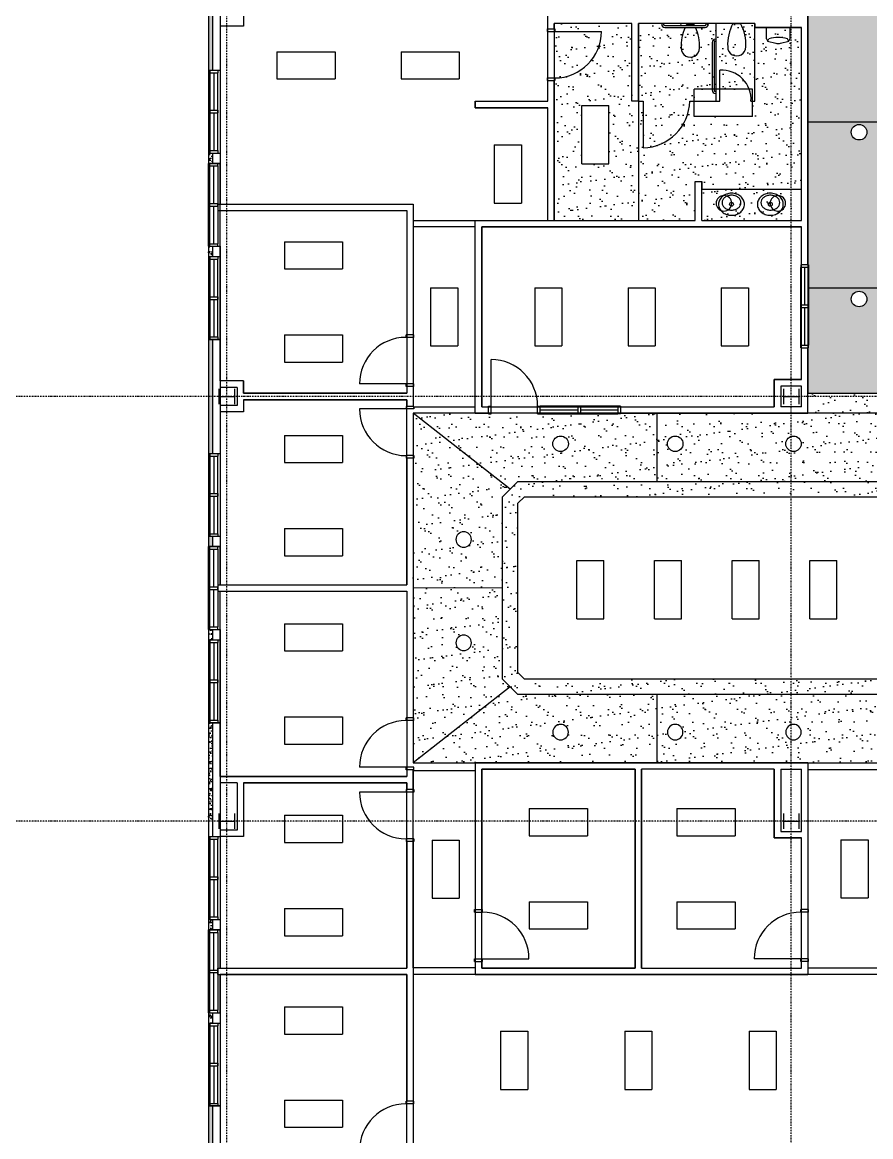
# Model space of a CAD drawing. Header units: inches. Extents: x -37 to 8263, y -3768 to 3636.
# Drawn here: x 5103 to 5759, y -2826 to -1965 of the extents above; entities that cross this region are included whole.
import ezdxf

# ---------------------------------------------------------------- set-up
doc = ezdxf.new("R2010")
doc.units = ezdxf.units.IN
doc.header["$MEASUREMENT"] = 0
doc.linetypes.add('DASHDOTX2', pattern=[2, 1, -0.5, 0, -0.5])
for name, color, linetype in [('CEILING', 1, 'Continuous'), ('DOORS', 2, 'Continuous'), ('ELECTRICAL', 5, 'Continuous'), ('FIXTURES', 2, 'Continuous'), ('PLUMBING', 2, 'Continuous'), ('poche', 1, 'Continuous'), ('STRUCTURE', 1, 'DASHDOTX2'), ('WALLS', 4, 'Continuous'), ('WINDOWS', 2, 'Continuous')]:
    doc.layers.add(name, color=color, linetype=linetype)
pattern_1 = [(37.5, (3176.1406, -2886.3455), (-0.1259867, 3.8536475), [0, -3.04, 0, -3.4, 0, -3.25]), (7.5, (3176.1406, -2886.3455), (3.539553, 5.644292), [0, -1.64, 0, -2.74, 0, -1.05]), (327.5, (3173.6806, -2886.3455), (6.2282837, 0.011318), [0, -1, 0, -3.6, 0, -4.7]), (317.5, (3173.6806, -2886.3455), (6.012253, 1.755351), [0, -0.5, 0, -2.36, 0, -2.7])]

# ---------------------------------------------------------------- blocks, each defined once
blk = doc.blocks.new('12in CAN')
at = {"layer": 'ELECTRICAL', "linetype": 'Continuous'}
blk.add_circle((0, 0), 6, dxfattribs=at)
blk = doc.blocks.new("4' FLOURO")
at = {"layer": 'ELECTRICAL', "linetype": 'Continuous'}
for p, q in [((1.5, -1.5), (46.5, -1.5)), ((1.5, -1.5), (1.5, -22.5)), ((46.5, -1.5), (46.5, -22.5)), ((1.5, -22.5), (46.5, -22.5))]:
    blk.add_line(p, q, dxfattribs=at)

msp = doc.modelspace()

# ---------------------------------------------------------------- hatches: boundary and pattern name
at = {"layer": 'CEILING'}
h = msp.add_hatch(dxfattribs=at)
h.set_pattern_fill('AR-SAND', color=1, scale=8, style=0)
h.paths.add_polyline_path([(5810.75, -1726.95, 0.073844), (5727.36, -1753.77), (5727.36, -1762.77), (5710.36, -1762.77), (5710.36, -1905.77), (5810.75, -1905.77)])
h.paths.add_polyline_path([(5762.48, -1783.33, -1), (5774.48, -1783.33, -1)], flags=16)
h.paths.add_polyline_path([(5916.16, -1728.42, 0.089088), (5810.75, -1726.95), (5810.75, -1905.77), (5916.16, -1905.77)])
h.paths.add_polyline_path([(5832.76, -1835.36, -1), (5880.21, -1835.36, -1)], flags=16)
h.paths.add_polyline_path([(5838.76, -1835.36, -1), (5874.21, -1835.36, -1)], flags=0)
h.paths.add_polyline_path([(5850.76, -1835.36, -1), (5862.21, -1835.36, -1)], flags=0)
h.paths.add_polyline_path([(5854.21, -1762.27, -1), (5866.21, -1762.27, -1)], flags=16)
h.paths.add_polyline_path([(6011.36, -1905.77), (6011.36, -1825.77), (6011.36, -1762.77), (5991.36, -1762.77), (5991.36, -1753.77, 0.066841), (5916.16, -1728.42), (5916.16, -1905.77)])
h.paths.add_polyline_path([(5934.78, -1782.09, -1), (5946.78, -1782.09, -1)], flags=16)
h.paths.add_polyline_path([(6011.36, -1905.77), (6118.36, -1905.77), (6155.36, -1905.77), (6155.36, -1825.77), (6118.36, -1825.77), (6118.36, -1811.77), (6034.36, -1811.77), (6034.36, -1825.77), (6011.36, -1825.77)])
h.paths.add_polyline_path([(6081.89, -1870.05, -1), (6069.89, -1870.05, -1)], flags=16)
h.paths.add_polyline_path([(6100.36, -1955.77), (6100.36, -1937.77), (6118.36, -1937.77), (6118.36, -1905.77), (5998.22, -1905.77), (5998.22, -1955.77)])
h.paths.add_polyline_path([(5998.22, -2041.96), (6045.69, -2041.96, -0.062897), (6066.86, -1993.77), (6100.36, -1993.77), (6100.36, -1955.77), (5998.22, -1955.77)])
h.paths.add_polyline_path([(5998.22, -1955.77), (5823.25, -1955.77), (5823.25, -2041.96), (5882.3, -2041.96), (5998.22, -2041.96)])
h.paths.add_polyline_path([(5934.59, -2005.69, -1), (5887.14, -2005.69, -1)], flags=16)
h.paths.add_polyline_path([(5928.59, -2005.69, -1), (5893.14, -2005.69, -1)], flags=0)
h.paths.add_polyline_path([(5905.14, -2005.69, -1), (5916.59, -2005.69, -1)], flags=0)
h.paths.add_polyline_path([(5710.36, -1955.77), (5710.36, -2041.96), (5823.25, -2041.96), (5823.25, -1955.77)])
h.paths.add_polyline_path([(5998.22, -1955.77), (5998.22, -1905.77), (5823.25, -1905.77), (5823.25, -1955.77)])
h.paths.add_polyline_path([(5917.03, -1919.61, -1), (5905.03, -1919.61, -1)], flags=16)
h.paths.add_polyline_path([(5823.25, -1955.77), (5823.25, -1905.77), (5710.36, -1905.77), (5710.36, -1955.77)])
h.paths.add_polyline_path([(5752.56, -1917.13, -1), (5764.56, -1917.13, -1)], flags=16)
h.paths.add_polyline_path([(5710.36, -2041.96), (5710.36, -2170.11), (5823.25, -2170.11), (5823.25, -2041.96)])
h.paths.add_polyline_path([(5743.88, -2049.69, -1), (5755.88, -2049.69, -1)], flags=16)
h.paths.add_polyline_path([(5710.36, -2170.11), (5710.36, -2251.27), (5823.25, -2251.27), (5823.25, -2170.11)])
h.paths.add_polyline_path([(5743.88, -2178.53, -1), (5755.88, -2178.53, -1)], flags=16)
h.paths.add_polyline_path([(5998.22, -2251.27), (5998.22, -2170.11), (5939.17, -2170.11), (5882.3, -2170.11), (5823.25, -2170.11), (5823.25, -2251.27)])
h.paths.add_polyline_path([(5887.14, -2202.2, -1), (5934.59, -2202.2, -1)], flags=16)
h.paths.add_polyline_path([(5893.14, -2202.2, -1), (5928.59, -2202.2, -1)], flags=0)
h.paths.add_polyline_path([(5916.59, -2202.2, -1), (5905.14, -2202.2, -1)], flags=0)
h.paths.add_polyline_path([(5882.3, -2170.11), (5939.17, -2170.11), (5939.17, -2041.96), (5882.3, -2041.96)])
h.paths.add_polyline_path([(5998.22, -2170.11), (6048.46, -2170.11, -0.156283), (6045.69, -2041.96), (5998.22, -2041.96)])
h.paths.add_polyline_path([(5998.22, -2251.27), (6100.36, -2251.27), (6100.36, -2209.77), (6066.93, -2209.76, -0.052206), (6048.46, -2170.11), (5998.22, -2170.11)])
h.paths.add_polyline_path([(6066.93, -2209.76), (6129.36, -2209.77), (6129.36, -2207.77), (6135.36, -2207.77), (6135.36, -2173.77), (6129.36, -2173.77), (6129.36, -2171.77), (6135.36, -2171.77), (6135.36, -2137.77), (6129.36, -2137.77), (6129.36, -2135.77), (6135.36, -2135.77), (6135.36, -2099.65), (6037.02, -2099.65, 0.138413)])
h.paths.add_polyline_path([(6096.77, -2167.38, -1), (6084.77, -2167.38, -1)], flags=16)
h.paths.add_polyline_path([(6113.36, -2099.65), (6113.36, -1993.77), (6100.36, -1993.77), (6066.86, -1993.77, 0.133243), (6037.02, -2099.65)])
h.paths.add_polyline_path([(6084.77, -2049.69, -1), (6096.77, -2049.69, -1)], flags=16)
h = msp.add_hatch(dxfattribs=at)
h.set_pattern_fill('AR-SAND', color=1, scale=8, style=0)
h.paths.add_polyline_path([(5574.36, -1838.77), (5579.36, -1838.77), (5579.37, -1940.77), (5697.36, -1940.77), (5697.36, -1812.77), (5628.36, -1812.77), (5628.36, -1818.77), (5623.36, -1818.77), (5623.36, -1788.77), (5514.36, -1788.77), (5514.36, -1902.56), (5574.36, -1902.56)])
h.paths.add_polyline_path([(5556.57, -1862.38), (5535.57, -1862.38), (5535.57, -1817.38), (5556.57, -1817.38)], flags=16)
h.paths.add_polyline_path([(5622.53, -1867.69), (5667.53, -1867.69), (5667.53, -1888.69), (5622.53, -1888.69)], flags=16)
h.paths.add_polyline_path([(5533.36, -1907.56), (5509.36, -1907.56), (5509.36, -1955.77), (5533.36, -1955.77)])
h.paths.add_polyline_path([(5574.36, -1965.77), (5514.36, -1965.77), (5514.36, -2117.77), (5623.36, -2117.77), (5623.36, -2087.77), (5628.36, -2087.77), (5628.36, -2093.77), (5697.36, -2093.77), (5697.36, -1968.77), (5669.36, -1968.77), (5669.36, -1965.77), (5579.36, -1965.77), (5579.36, -2025.77), (5574.36, -2025.77)])
h.paths.add_polyline_path([(5535.57, -2029.17), (5556.57, -2029.17), (5556.57, -2074.17), (5535.57, -2074.17)], flags=16)
h.paths.add_polyline_path([(5622.53, -2016.55), (5667.53, -2016.55), (5667.53, -2037.55), (5622.53, -2037.55)], flags=16)
h.paths.add_polyline_path([(5697.36, -2093.77), (5628.36, -2093.77), (5628.36, -2117.77), (5697.36, -2117.77)], flags=16)
h.paths.add_polyline_path([(5693.12, -2104.57, -1), (5681.12, -2104.57, -1)], flags=0)
h.paths.add_polyline_path([(5639.45, -2104.57, -1), (5651.45, -2104.57, -1)], flags=0)
h.paths.add_polyline_path([(5697.36, -1788.77), (5628.36, -1788.77), (5628.36, -1812.77), (5697.36, -1812.77)], flags=17)
h.paths.add_polyline_path([(5693.12, -1800.66, -1), (5681.12, -1800.66, -1)], flags=16)
h.paths.add_polyline_path([(5639.45, -1800.66, -1), (5651.45, -1800.66, -1)], flags=16)
h.paths.add_polyline_path([(5705.36, -1812.77), (5697.36, -1812.77), (5697.36, -1940.77), (5705.36, -1940.77)])
h.paths.add_polyline_path([(5705.36, -1968.77), (5697.36, -1968.77), (5697.36, -2093.77), (5705.36, -2093.77)])
h = msp.add_hatch(dxfattribs=at)
h.set_pattern_fill('AR-SAND', color=1, scale=8, style=0)
h.paths.add_polyline_path([(5710.36, -2251.27), (5969.36, -2251.27), (5969.36, -2266.77), (5710.36, -2266.77)])
h = msp.add_hatch(dxfattribs=at)
h.set_pattern_fill('AR-SAND', color=1, scale=8, style=0)
h.paths.add_polyline_path([(5405.36, -2266.77), (5405.36, -2401.77), (5474.36, -2401.68), (5474.36, -2331.33), (5480.36, -2325.33)])
h.paths.add_polyline_path([(5450.4, -2364.25, -1), (5438.4, -2364.25, -1)], flags=16)
h.paths.add_polyline_path([(5593.82, -2266.77), (5565.53, -2266.77), (5405.36, -2266.77), (5480.36, -2325.33), (5486.36, -2319.33), (5593.82, -2319.33)])
h.paths.add_polyline_path([(5525.27, -2290.33, -1), (5513.27, -2290.33, -1)], flags=16)
h.paths.add_polyline_path([(5693.21, -2290.33, -0.32541), (5697.36, -2284.62), (5697.36, -2266.77), (5593.82, -2266.77), (5593.82, -2319.33), (5697.36, -2319.33), (5697.36, -2296.04, -0.32541)])
h.paths.add_polyline_path([(5601.8, -2290.33, -1), (5613.8, -2290.33, -1)], flags=16)
h.paths.add_polyline_path([(5799.85, -2266.77), (5697.36, -2266.77), (5697.36, -2284.62, -0.508967), (5705.21, -2290.33, -0.508967), (5697.36, -2296.04), (5697.36, -2319.33), (5799.85, -2319.33)])
h.paths.add_polyline_path([(5790.85, -2290.33, -1), (5778.85, -2290.33, -1)], flags=16)
h.paths.add_polyline_path([(5969.36, -2266.77), (5799.85, -2266.77), (5799.85, -2319.33), (5898.67, -2319.33), (5904.67, -2325.33)])
h.paths.add_polyline_path([(5878.41, -2290.33, -1), (5866.41, -2290.33, -1)], flags=16)
h.paths.add_polyline_path([(5969.36, -2266.77), (5904.67, -2325.33), (5910.67, -2331.33), (5910.67, -2401.68), (5969.36, -2401.77)])
h.paths.add_polyline_path([(5944.02, -2364.25, -1), (5932.02, -2364.25, -1)], flags=16)
h.paths.add_polyline_path([(5969.36, -2401.77), (5910.67, -2401.68), (5910.67, -2472.03), (5904.67, -2478.03), (5969.36, -2536.77)])
h.paths.add_polyline_path([(5944.02, -2444.07, -1), (5932.02, -2444.07, -1)], flags=16)
h.paths.add_polyline_path([(5904.67, -2478.03), (5898.67, -2484.03), (5799.85, -2484.03), (5799.85, -2536.77), (5969.36, -2536.77)])
h.paths.add_polyline_path([(5866.41, -2513.03, -1), (5878.41, -2513.03, -1)], flags=16)
h.paths.add_polyline_path([(5799.85, -2484.03), (5697.36, -2484.03), (5697.36, -2507.32, -0.508967), (5705.21, -2513.03, -0.508967), (5697.36, -2518.74), (5697.36, -2536.77), (5799.85, -2536.77)])
h.paths.add_polyline_path([(5790.85, -2513.03, -1), (5778.85, -2513.03, -1)], flags=16)
h.paths.add_polyline_path([(5697.36, -2484.03), (5593.82, -2484.03), (5593.82, -2536.77), (5697.36, -2536.77), (5697.36, -2518.74, -0.32541), (5693.21, -2513.03, -0.32541), (5697.36, -2507.32)])
h.paths.add_polyline_path([(5613.8, -2513.03, -1), (5601.8, -2513.03, -1)], flags=16)
h.paths.add_polyline_path([(5593.82, -2484.03), (5486.36, -2484.03), (5480.36, -2478.03), (5405.36, -2536.77), (5593.82, -2536.77)])
h.paths.add_polyline_path([(5525.27, -2513.03, -1), (5513.27, -2513.03, -1)], flags=16)
h.paths.add_polyline_path([(5474.36, -2472.03), (5474.36, -2401.68), (5405.36, -2401.77), (5405.36, -2536.77), (5480.36, -2478.03)])
h.paths.add_polyline_path([(5438.4, -2444.07, -1), (5450.4, -2444.07, -1)], flags=16)
h.paths.add_polyline_path([(5898.67, -2319.33), (5697.36, -2319.33), (5697.36, -2331.33), (5893.7, -2331.33), (5898.67, -2336.3), (5898.67, -2467.06), (5893.7, -2472.03), (5697.36, -2472.03), (5697.36, -2484.03), (5898.67, -2484.03), (5910.67, -2472.03), (5910.67, -2331.33)])
h.paths.add_polyline_path([(5697.36, -2319.33), (5486.36, -2319.33), (5474.36, -2331.33), (5474.36, -2472.03), (5486.36, -2484.03), (5697.36, -2484.03), (5697.36, -2472.03), (5491.33, -2472.03), (5486.36, -2467.06), (5486.36, -2336.3), (5491.33, -2331.33), (5697.36, -2331.33)])
at = {"layer": 'poche'}
h = msp.add_hatch(dxfattribs=at)
h.set_pattern_fill('AR-SAND', color=256, scale=2, style=0)
h.set_pattern_definition(pattern_1)
h.paths.add_polyline_path([(5250.36, -1837.77), (5247.36, -1837.77), (5247.36, -1845.77), (5250.36, -1845.77)])
h.paths.add_polyline_path([(5250.36, -1909.77), (5247.36, -1909.77), (5247.36, -1955.77), (5250.36, -1955.77)])
h.paths.add_polyline_path([(5250.36, -1955.77), (5247.36, -1955.77), (5247.36, -2001.77), (5250.36, -2001.77)])
h = msp.add_hatch(dxfattribs=at)
h.set_pattern_fill('AR-SAND', color=256, scale=2, style=0)
h.set_pattern_definition(pattern_1)
h.paths.add_polyline_path([(5250.36, -2065.77), (5248.36, -2065.77), (5247.36, -2065.77), (5247.36, -2073.77), (5250.36, -2073.77)])
h.paths.add_polyline_path([(5250.36, -2137.77), (5248.36, -2137.77), (5247.36, -2137.77), (5247.36, -2145.77), (5250.36, -2145.77)])
h = msp.add_hatch(dxfattribs=at)
h.set_pattern_fill('AR-SAND', color=256, scale=2, style=0)
h.set_pattern_definition(pattern_1)
h.paths.add_polyline_path([(5250.36, -2253.77), (5247.36, -2253.77), (5247.36, -2297.77), (5250.36, -2297.77)])
h.paths.add_polyline_path([(5250.36, -2209.77), (5248.36, -2209.77), (5247.36, -2209.77), (5247.36, -2253.77), (5250.36, -2253.77)])
h.paths.add_polyline_path([(5250.36, -2361.77), (5248.36, -2361.77), (5247.36, -2361.77), (5247.36, -2369.77), (5250.36, -2369.77)])
h = msp.add_hatch(dxfattribs=at)
h.set_pattern_fill('AR-SAND', color=256, scale=2, style=0)
h.set_pattern_definition(pattern_1)
h.paths.add_polyline_path([(5250.36, -2433.77), (5247.36, -2433.77), (5247.36, -2441.77), (5250.36, -2441.77)])
h.paths.add_polyline_path([(5250.36, -2505.77), (5247.36, -2505.77), (5247.36, -2581.77), (5250.36, -2581.77)])
h = msp.add_hatch(dxfattribs=at)
h.set_pattern_fill('AR-SAND', color=256, scale=2, style=0)
h.set_pattern_definition(pattern_1)
h.paths.add_polyline_path([(5250.36, -2657.77), (5248.36, -2657.77), (5247.36, -2657.77), (5247.36, -2665.77), (5250.36, -2665.77)])
h.paths.add_polyline_path([(5250.36, -2729.77), (5247.36, -2729.77), (5247.36, -2737.77), (5250.36, -2737.77)])
h = msp.add_hatch(dxfattribs=at)
h.set_pattern_fill('AR-SAND', color=256, scale=2, style=0)
h.set_pattern_definition(pattern_1)
h.paths.add_polyline_path([(5250.36, -2801.77), (5247.36, -2801.77), (5247.36, -2845.77), (5250.36, -2845.77)])
h.paths.add_polyline_path([(5250.36, -2845.77), (5247.36, -2845.77), (5247.36, -2889.77), (5250.36, -2889.77)])
h.paths.add_polyline_path([(5250.36, -2953.77), (5248.36, -2953.77), (5247.36, -2953.77), (5247.36, -2961.77), (5250.36, -2961.77)])

# ---------------------------------------------------------------- linework, layer by layer
at = {"layer": 'CEILING', "color": 5}
for p, q in [((5247.36, -2001.77), (5247.36, -2209.77)), ((5247.36, -2297.77), (5247.36, -2505.77)), ((5247.36, -2593.77), (5247.36, -2801.77))]:
    msp.add_line(p, q, dxfattribs=at)
at = {"layer": 'CEILING', "color": 1}
for p, q in [((5579.36, -2025.77), (5579.36, -2117.77)), ((5823.25, -2041.96), (5710.36, -2041.96)), ((5823.25, -2170.11), (5710.36, -2170.11)), ((5480.36, -2325.33), (5405.36, -2266.77)), ((5593.82, -2319.33), (5593.82, -2266.77)), ((5474.36, -2401.68), (5405.36, -2401.77)), ((5480.36, -2478.03), (5405.36, -2536.77)), ((5593.82, -2536.59), (5593.82, -2484.03))]:
    msp.add_line(p, q, dxfattribs=at)
at = {"layer": 'CEILING', "color": 4}
for points in [[(5442.36, -1722.77), (5353.86, -1722.77), (5353.86, -1844.27), (5256.36, -1844.27), (5256.36, -1943.77), (5274.36, -1943.77), (5274.36, -1967.77), (5256.36, -1967.77), (5256.36, -2105.27), (5405.36, -2105.27), (5405.36, -2117.77), (5453.36, -2117.77), (5509.36, -2117.77), (5509.36, -2030.77), (5453.36, -2030.77), (5453.36, -2025.77), (5509.36, -2025.77), (5509.36, -1788.77), (5509.36, -1880.27), (5406.37, -1880.27), (5406.37, -1875.27), (5442.36, -1875.27)], [(5705.36, -1968.77), (5669.36, -1968.77), (5669.36, -1965.77), (5579.36, -1965.77), (5579.36, -2025.77), (5574.36, -2025.77), (5574.36, -1965.77), (5514.36, -1965.77), (5514.36, -2117.77), (5623.36, -2117.77), (5623.36, -2087.77), (5628.36, -2087.77), (5628.36, -2093.77), (5705.36, -2093.77)], [(5400.36, -2251.27), (5274.36, -2251.27), (5274.36, -2241.77), (5256.36, -2241.77), (5256.36, -2110.27), (5400.36, -2110.27)], [(5453.36, -2122.77), (5405.36, -2122.77), (5405.36, -2261.77), (5453.36, -2261.77)], [(5705.36, -2122.77), (5458.36, -2122.77), (5458.36, -2261.77), (5684.36, -2261.77), (5684.36, -2240.77), (5705.36, -2240.77)], [(5710.36, -2251.27), (5969.36, -2251.27), (5969.36, -2266.77), (5710.36, -2266.77)], [(5400.36, -2256.27), (5274.36, -2256.27), (5274.36, -2265.77), (5256.36, -2265.77), (5256.36, -2399.27), (5400.36, -2399.27)], [(5405.36, -2536.77), (5969.36, -2536.77), (5969.36, -2266.77), (5405.36, -2266.77), (5405.36, -2536.77)], [(5400.36, -2547.27), (5256.36, -2547.27), (5256.36, -2404.27), (5400.36, -2404.27)], [(5405.36, -2542.63), (5453.36, -2542.63), (5453.36, -2695.12), (5405.36, -2695.12)], [(5458.36, -2541.77), (5576.86, -2541.77), (5576.86, -2695.27), (5458.36, -2695.27)], [(5684.36, -2541.77), (5581.86, -2541.77), (5581.86, -2695.27), (5705.36, -2695.27), (5705.36, -2594.77), (5684.36, -2594.77)], [(5782.36, -2542.17), (5710.36, -2542.17), (5710.36, -2695.12), (5782.36, -2695.12)], [(5400.36, -2552.27), (5274.36, -2552.27), (5274.36, -2593.77), (5256.36, -2593.77), (5256.36, -2695.27), (5400.36, -2695.27)], [(5400.36, -2700.27), (5256.36, -2700.27), (5256.36, -2833.77), (5274.36, -2833.77), (5274.36, -2843.27), (5400.36, -2843.27)], [(5405.36, -2832.77), (5969.36, -2832.77), (5969.36, -2700.27), (5405.36, -2700.27), (5405.36, -2832.77)]]:
    msp.add_lwpolyline(points, close=True, dxfattribs=at)
msp.add_lwpolyline([(5991.36, -1762.77), (5991.36, -1753.77, 0.233411), (5727.36, -1753.77), (5727.36, -1762.77), (5710.36, -1762.77), (5710.36, -2251.27), (6100.36, -2251.27), (6100.36, -2209.77), (6135.36, -2209.77), (6135.36, -1993.77), (6100.36, -1993.77), (6100.36, -1937.77), (6118.36, -1937.77), (6118.36, -1905.77), (6155.36, -1905.77), (6155.36, -1825.77), (6118.36, -1825.77), (6118.36, -1798.77), (6034.36, -1798.77), (6034.36, -1825.77), (6011.36, -1825.77), (6011.36, -1762.77), (5991.36, -1762.77)], format="xyb", close=True, dxfattribs=at)
at = {"layer": 'CEILING', "color": 2}
for points in [[(5486.36, -2319.33), (5898.67, -2319.33), (5910.67, -2331.33), (5910.67, -2472.03), (5898.67, -2484.03), (5486.36, -2484.03), (5474.36, -2472.03), (5474.36, -2331.33)], [(5491.33, -2331.33), (5893.7, -2331.33), (5898.67, -2336.3), (5898.67, -2467.06), (5893.7, -2472.03), (5491.33, -2472.03), (5486.36, -2467.06), (5486.36, -2336.3)]]:
    msp.add_lwpolyline(points, close=True, dxfattribs=at)
at = {"layer": 'DOORS', "linetype": 'Continuous'}
for p, q in [((5508.86, -1969.77), (5514.86, -1969.77)), ((5508.86, -1969.77), (5508.86, -1971.77)), ((5514.86, -1969.77), (5514.86, -1971.77)), ((5508.86, -1971.77), (5514.86, -1971.77)), ((5508.86, -2007.77), (5514.86, -2007.77)), ((5508.86, -2007.77), (5508.86, -2009.77)), ((5508.86, -2009.77), (5514.86, -2009.77)), ((5514.86, -2007.77), (5514.86, -2009.77)), ((5704.86, -2152.11), (5704.86, -2154.11)), ((5710.86, -2152.11), (5704.86, -2152.11)), ((5710.86, -2154.11), (5704.86, -2154.11)), ((5710.86, -2152.11), (5710.86, -2154.11)), ((5399.86, -2208.11), (5399.86, -2206.11)), ((5405.86, -2206.11), (5399.86, -2206.11)), ((5405.86, -2208.11), (5399.86, -2208.11)), ((5405.86, -2208.11), (5405.86, -2206.11)), ((5399.86, -2246.11), (5399.86, -2244.11)), ((5405.86, -2244.11), (5399.86, -2244.11)), ((5405.86, -2246.11), (5399.86, -2246.11)), ((5405.86, -2246.11), (5405.86, -2244.11)), ((5405.86, -2261.44), (5399.86, -2261.44)), ((5399.86, -2261.44), (5399.86, -2263.44)), ((5405.86, -2263.44), (5399.86, -2263.44)), ((5405.86, -2261.44), (5405.86, -2263.44)), ((5463.53, -2267.27), (5463.53, -2261.27)), ((5463.53, -2261.27), (5465.53, -2261.27)), ((5465.53, -2267.27), (5465.53, -2261.27)), ((5501.53, -2267.27), (5501.53, -2261.27)), ((5501.53, -2261.27), (5503.53, -2261.27)), ((5503.53, -2267.27), (5503.53, -2261.27)), ((5463.53, -2267.27), (5465.53, -2267.27)), ((5501.53, -2267.27), (5503.53, -2267.27)), ((5405.86, -2299.44), (5399.86, -2299.44)), ((5399.86, -2299.44), (5399.86, -2301.44)), ((5405.86, -2301.44), (5399.86, -2301.44)), ((5405.86, -2299.44), (5405.86, -2301.44)), ((5399.86, -2504.11), (5399.86, -2502.11)), ((5405.86, -2502.11), (5399.86, -2502.11)), ((5405.86, -2504.11), (5399.86, -2504.11)), ((5405.86, -2504.11), (5405.86, -2502.11)), ((5399.86, -2542.11), (5399.86, -2540.11)), ((5405.86, -2540.11), (5399.86, -2540.11)), ((5405.86, -2542.11), (5399.86, -2542.11)), ((5405.86, -2542.11), (5405.86, -2540.11)), ((5405.86, -2557.44), (5399.86, -2557.44)), ((5399.86, -2557.44), (5399.86, -2559.44)), ((5405.86, -2559.44), (5399.86, -2559.44)), ((5405.86, -2557.44), (5405.86, -2559.44)), ((5405.86, -2595.44), (5399.86, -2595.44)), ((5399.86, -2595.44), (5399.86, -2597.44)), ((5405.86, -2597.44), (5399.86, -2597.44)), ((5405.86, -2595.44), (5405.86, -2597.44)), ((5452.86, -2652.11), (5452.86, -2650.11)), ((5452.86, -2650.11), (5458.86, -2650.11)), ((5458.86, -2652.11), (5458.86, -2650.11)), ((5710.86, -2650.11), (5704.86, -2650.11)), ((5704.86, -2652.11), (5704.86, -2650.11)), ((5710.86, -2652.11), (5710.86, -2650.11)), ((5452.86, -2652.11), (5458.86, -2652.11)), ((5710.86, -2652.11), (5704.86, -2652.11)), ((5452.86, -2690.11), (5452.86, -2688.11)), ((5452.86, -2688.11), (5458.86, -2688.11)), ((5452.86, -2690.11), (5458.86, -2690.11)), ((5458.86, -2690.11), (5458.86, -2688.11)), ((5710.86, -2688.11), (5704.86, -2688.11)), ((5704.86, -2690.11), (5704.86, -2688.11)), ((5710.86, -2690.11), (5704.86, -2690.11)), ((5710.86, -2690.11), (5710.86, -2688.11)), ((5399.86, -2800.11), (5399.86, -2798.11)), ((5405.86, -2798.11), (5399.86, -2798.11)), ((5405.86, -2800.11), (5399.86, -2800.11)), ((5405.86, -2800.11), (5405.86, -2798.11))]:
    msp.add_line(p, q, dxfattribs=at)
at = {"layer": 'DOORS', "color": 4, "linetype": 'Continuous'}
for p, q in [((5514.86, -1971.77), (5550.86, -1971.77)), ((5465.53, -2261.27), (5465.53, -2225.27)), ((5399.86, -2244.11), (5363.86, -2244.11)), ((5399.86, -2263.44), (5363.86, -2263.44)), ((5399.86, -2540.11), (5363.86, -2540.11)), ((5399.86, -2559.44), (5363.86, -2559.44)), ((5458.86, -2688.11), (5494.86, -2688.11)), ((5704.86, -2688.11), (5668.86, -2688.11))]:
    msp.add_line(p, q, dxfattribs=at)
at = {"layer": 'DOORS', "color": 1, "linetype": 'Continuous'}
for centre, start, end in [((5514.86, -1971.77), 270, 0), ((5399.86, -2244.11), 90, 180), ((5465.53, -2261.27), 0, 90), ((5399.86, -2263.44), 180, 270), ((5399.86, -2540.11), 90, 180), ((5399.86, -2559.44), 180, 270), ((5458.86, -2688.11), 0, 90), ((5704.86, -2688.11), 90, 180), ((5399.86, -2836.11), 90, 180)]:
    msp.add_arc(centre, 36, start, end, dxfattribs=at)
at = {"layer": 'FIXTURES', "color": 5}
for p, q in [((5639.36, -2025.77), (5639.36, -1965.77)), ((5669.36, -2025.77), (5669.36, -1968.77)), ((5579.36, -2025.77), (5583.1, -2025.77)), ((5619.1, -2025.77), (5642.36, -2025.77)), ((5666.36, -2025.77), (5669.36, -2025.77))]:
    msp.add_line(p, q, dxfattribs=at)
at = {"layer": 'FIXTURES', "color": 3}
for p, q in [((5642.36, -2025.77), (5642.36, -2001.77)), ((5583.1, -2025.77), (5583.1, -2061.77))]:
    msp.add_line(p, q, dxfattribs=at)
at = {"layer": 'FIXTURES', "color": 1}
for centre, radius, start, end in [((5643.82, -2024.32), 22.59, 356.30462, 93.69538), ((5582.16, -2024.84), 36.95, 271.45136, 358.54864)]:
    msp.add_arc(centre, radius, start, end, dxfattribs=at)
at = {"layer": 'PLUMBING', "color": 1}
for p, q in [((5597.36, -1965.77), (5597.36, -1966.27)), ((5598.86, -1965.77), (5598.86, -1966.27)), ((5599.86, -1967.27), (5630.86, -1967.27)), ((5599.86, -1968.77), (5630.86, -1968.77)), ((5631.86, -1965.77), (5631.86, -1966.27)), ((5633.36, -1965.77), (5633.36, -1966.27)), ((5638.86, -1977.77), (5639.36, -1977.77)), ((5638.86, -1979.27), (5639.36, -1979.27)), ((5636.36, -1980.27), (5636.36, -2017.27)), ((5637.86, -1980.27), (5637.86, -2017.27)), ((5638.86, -2018.27), (5639.36, -2018.27)), ((5638.86, -2019.77), (5639.36, -2019.77))]:
    msp.add_line(p, q, dxfattribs=at)
at = {"layer": 'PLUMBING', "color": 2, "linetype": 'Continuous'}
msp.add_line((5622.49, -1966.77), (5616.49, -1966.77), dxfattribs=at)
at = {"layer": 'PLUMBING', "linetype": 'Continuous'}
msp.add_line((5652.36, -1965.77), (5658.36, -1965.77), dxfattribs=at)
at = {"layer": 'PLUMBING'}
for p, q in [((5678.36, -1977.55), (5678.36, -1968.77)), ((5696.36, -1968.77), (5696.36, -1977.55)), ((5678.36, -1977.55), (5679.02, -1979.16)), ((5679.19, -1979.29), (5685.47, -1980.97)), ((5679.46, -1979.16), (5680.11, -1977.55)), ((5689.26, -1980.97), (5695.51, -1979.29)), ((5695.27, -1979.16), (5694.61, -1977.55)), ((5696.36, -1977.55), (5695.71, -1979.16))]:
    msp.add_line(p, q, dxfattribs=at)
at = {"layer": 'PLUMBING', "color": 1}
for centre in [(5651.34, -2105.32), (5681.34, -2105.32)]:
    msp.add_circle(centre, 1.5, dxfattribs=at)
for centre, radius, start, end in [((5599.86, -1966.27), 2.5, 180, 270), ((5599.86, -1966.27), 1, 180, 270), ((5630.86, -1966.27), 1, 270, 0), ((5630.86, -1966.27), 2.5, 270, 0), ((5638.86, -1980.27), 2.5, 90, 180), ((5638.86, -1980.27), 1, 90, 180), ((5687.36, -2002.37), 25.86, 73.71665, 106.28335), ((5638.86, -2017.27), 2.5, 180, 270), ((5638.86, -2017.27), 1, 180, 270), ((5649.94, -2104.75), 6.05, 128.33039, 152.34934), ((5650.79, -2105.81), 7.41, 108.13274, 128.33039), ((5651.34, -2107.49), 9.17, 90, 108.13274), ((5651.34, -2107.49), 9.17, 71.86726, 90), ((5651.88, -2105.81), 7.41, 51.66961, 71.86726), ((5652.73, -2104.75), 6.05, 27.65066, 51.66961), ((5679.94, -2104.75), 6.05, 128.33039, 152.34934), ((5680.79, -2105.81), 7.41, 108.13274, 128.33039), ((5681.34, -2107.49), 9.17, 90, 108.13274), ((5681.34, -2107.49), 9.17, 71.86726, 90), ((5681.88, -2105.81), 7.41, 51.66961, 71.86726), ((5682.73, -2104.75), 6.05, 27.65066, 51.66961), ((5648.65, -2104.07), 4.59, 152.34934, 180), ((5648.65, -2104.07), 4.59, 180, 207.65066), ((5649.94, -2103.39), 6.05, 207.65066, 231.66961), ((5650.79, -2102.32), 7.41, 231.66961, 251.86726), ((5651.88, -2102.32), 7.41, 288.13274, 308.33039), ((5652.73, -2103.39), 6.05, 308.33039, 332.34934), ((5654.02, -2104.07), 4.59, 0, 27.65066), ((5654.02, -2104.07), 4.59, 332.34934, 0), ((5678.65, -2104.07), 4.59, 152.34934, 180), ((5678.65, -2104.07), 4.59, 180, 207.65066), ((5679.94, -2103.39), 6.05, 207.65066, 231.66961), ((5680.79, -2102.32), 7.41, 231.66961, 251.86726), ((5681.88, -2102.32), 7.41, 288.13274, 308.33039), ((5682.73, -2103.39), 6.05, 308.33039, 332.34934), ((5684.02, -2104.07), 4.59, 0, 27.65066), ((5684.02, -2104.07), 4.59, 332.34934, 0), ((5651.34, -2100.65), 9.17, 251.86726, 270), ((5651.34, -2100.65), 9.17, 270, 288.13274), ((5681.34, -2100.65), 9.17, 251.86726, 270), ((5681.34, -2100.65), 9.17, 270, 288.13274)]:
    msp.add_arc(centre, radius, start, end, dxfattribs=at)
at = {"layer": 'PLUMBING', "color": 2, "linetype": 'Continuous'}
for centre, radius, start, end in [((5646.45, -1982.88), 34.02, 155.51041, 183.15937), ((5646.45, -1982.88), 34.02, 151.74973, 152.7016), ((5592.53, -1982.88), 34.02, 27.2984, 28.25027), ((5592.53, -1982.88), 34.02, 356.84063, 24.48959), ((5619.49, -1984.77), 7, 179.79853, 0.20147)]:
    msp.add_arc(centre, radius, start, end, dxfattribs=at)
at = {"layer": 'PLUMBING', "linetype": 'Continuous'}
for centre, radius, start, end in [((5682.33, -1981.88), 34.02, 151.74973, 183.15937), ((5628.4, -1981.88), 34.02, 356.84063, 28.25027), ((5655.36, -1983.77), 7, 179.79853, 0.20147)]:
    msp.add_arc(centre, radius, start, end, dxfattribs=at)
at = {"layer": 'PLUMBING'}
for centre, radius, start, end in [((5679.24, -1979.05), 0.25, 206.56505, 333.43495), ((5695.49, -1979.05), 0.25, 206.56505, 333.43495), ((5687.36, -1975.27), 6, 251.56505, 288.43495), ((5649.92, -2105.96), 8.73, 130.36454, 154.01956), ((5650.78, -2106.97), 10.06, 109.39622, 130.36454), ((5651.34, -2108.55), 11.74, 90, 109.39622), ((5651.34, -2108.55), 11.74, 70.60378, 90), ((5651.89, -2106.97), 10.06, 49.63546, 70.60378), ((5652.75, -2105.96), 8.73, 25.98044, 49.63546), ((5679.92, -2105.96), 8.73, 130.36454, 154.01956), ((5680.78, -2106.97), 10.06, 109.39622, 130.36454), ((5681.34, -2108.55), 11.74, 90, 109.39622), ((5681.34, -2108.55), 11.74, 70.60378, 90), ((5681.89, -2106.97), 10.06, 49.63546, 70.60378), ((5682.75, -2105.96), 8.73, 25.98044, 49.63546), ((5648.6, -2105.32), 7.26, 154.01956, 180), ((5648.6, -2105.32), 7.26, 180, 205.98044), ((5649.92, -2104.67), 8.73, 205.98044, 229.63546), ((5652.75, -2104.67), 8.73, 310.36454, 334.01956), ((5654.07, -2105.32), 7.26, 0, 25.98044), ((5654.07, -2105.32), 7.26, 334.01956, 0), ((5678.6, -2105.32), 7.26, 154.01956, 180), ((5678.6, -2105.32), 7.26, 180, 205.98044), ((5679.92, -2104.67), 8.73, 205.98044, 229.63546), ((5682.75, -2104.67), 8.73, 310.36454, 334.01956), ((5684.07, -2105.32), 7.26, 0, 25.98044), ((5684.07, -2105.32), 7.26, 334.01956, 0), ((5650.78, -2103.66), 10.06, 229.63546, 250.60378), ((5651.34, -2102.08), 11.74, 250.60378, 270), ((5651.34, -2102.08), 11.74, 270, 289.39622), ((5651.89, -2103.66), 10.06, 289.39622, 310.36454), ((5680.78, -2103.66), 10.06, 229.63546, 250.60378), ((5681.34, -2102.08), 11.74, 250.60378, 270), ((5681.34, -2102.08), 11.74, 270, 289.39622), ((5681.89, -2103.66), 10.06, 289.39622, 310.36454)]:
    msp.add_arc(centre, radius, start, end, dxfattribs=at)
at = {"layer": 'poche', "color": 2}
for p, q in [((5250.36, -1909.77), (5250.36, -2001.77)), ((5250.36, -2065.77), (5250.36, -2073.77)), ((5250.36, -2137.77), (5250.36, -2145.77)), ((5250.36, -2209.77), (5250.36, -2297.77)), ((5250.36, -2361.77), (5250.36, -2369.77)), ((5250.36, -2433.77), (5250.36, -2441.77)), ((5250.36, -2505.77), (5250.36, -2593.77)), ((5250.36, -2657.77), (5250.36, -2665.77)), ((5250.36, -2729.77), (5250.36, -2737.77)), ((5250.36, -2801.77), (5250.36, -2889.77))]:
    msp.add_line(p, q, dxfattribs=at)
at = {"layer": 'STRUCTURE'}
for p, q in [((5261.36, -3486.93), (5261.36, -1470.33)), ((5697.36, -3486.93), (5697.36, -1470.33)), ((6436.98, -2253.77), (3862.64, -2253.77)), ((6436.98, -2581.77), (3862.64, -2581.77))]:
    msp.add_line(p, q, dxfattribs=at)
at = {"layer": 'STRUCTURE', "color": 5, "linetype": 'Continuous'}
for p, q in [((5255.36, -2247.77), (5255.36, -2259.77)), ((5255.36, -2253.77), (5267.36, -2253.77)), ((5267.36, -2247.77), (5267.36, -2259.77)), ((5691.36, -2247.77), (5691.36, -2259.77)), ((5691.36, -2253.77), (5703.36, -2253.77)), ((5703.36, -2247.77), (5703.36, -2259.77)), ((5255.36, -2575.77), (5255.36, -2587.77)), ((5255.36, -2581.77), (5267.36, -2581.77)), ((5267.36, -2575.77), (5267.36, -2587.77)), ((5691.36, -2575.77), (5691.36, -2587.77)), ((5691.36, -2581.77), (5703.36, -2581.77)), ((5703.36, -2575.77), (5703.36, -2587.77))]:
    msp.add_line(p, q, dxfattribs=at)
at = {"layer": 'WALLS'}
for p, q in [((5710.36, -2152.11), (5710.36, -1762.77)), ((5256.36, -1909.77), (5256.36, -2001.77)), ((5274.36, -1943.77), (5274.36, -1967.77)), ((5274.36, -1967.77), (5256.36, -1967.77)), ((5669.36, -1965.77), (5579.36, -1965.77)), ((5669.36, -1965.77), (5669.36, -1968.77)), ((5669.36, -1968.77), (5705.36, -1968.77)), ((5705.36, -2117.77), (5705.36, -1968.77)), ((5579.36, -2025.77), (5574.36, -2025.77)), ((5256.36, -2065.77), (5256.36, -2073.77)), ((5623.36, -2087.77), (5628.36, -2087.77)), ((5623.36, -2117.77), (5623.36, -2087.77)), ((5628.36, -2117.77), (5628.36, -2087.77)), ((5254.36, -2105.27), (5405.36, -2105.27)), ((5405.36, -2105.27), (5405.36, -2206.11)), ((5254.36, -2110.27), (5400.36, -2110.27)), ((5400.36, -2110.27), (5400.36, -2206.11)), ((5453.36, -2117.77), (5623.36, -2117.77)), ((5453.36, -2266.77), (5453.36, -2117.77)), ((5458.36, -2122.77), (5705.36, -2122.77)), ((5458.36, -2261.77), (5458.36, -2122.77)), ((5628.36, -2117.77), (5705.36, -2117.77)), ((5705.36, -2152.11), (5705.36, -2122.77)), ((5256.36, -2137.77), (5256.36, -2145.77)), ((5256.36, -2209.77), (5256.36, -2297.77)), ((5705.36, -2240.77), (5705.36, -2216.11)), ((5710.36, -2266.77), (5710.36, -2216.11)), ((5274.36, -2241.77), (5256.36, -2241.77)), ((5274.36, -2241.77), (5274.36, -2251.27)), ((5400.36, -2246.11), (5400.36, -2251.27)), ((5405.36, -2246.11), (5405.36, -2261.44)), ((5684.36, -2240.77), (5684.36, -2261.77)), ((5705.36, -2240.77), (5684.36, -2240.77)), ((5274.36, -2251.27), (5400.36, -2251.27)), ((5274.36, -2256.27), (5274.36, -2265.77)), ((5274.36, -2256.27), (5400.36, -2256.27)), ((5400.36, -2256.27), (5400.36, -2261.44)), ((5458.36, -2261.77), (5463.53, -2261.77)), ((5565.53, -2261.77), (5684.36, -2261.77)), ((5274.36, -2265.77), (5256.36, -2265.77)), ((5453.36, -2266.77), (5463.53, -2266.77)), ((5565.53, -2266.77), (5710.36, -2266.77)), ((5400.36, -2301.44), (5400.36, -2399.27)), ((5405.36, -2301.44), (5405.36, -2502.11)), ((5256.36, -2361.77), (5256.36, -2369.77)), ((5254.36, -2399.27), (5254.36, -2404.27)), ((5254.36, -2399.27), (5400.36, -2399.27)), ((5254.36, -2404.27), (5400.36, -2404.27)), ((5400.36, -2404.27), (5400.36, -2502.11)), ((5256.36, -2433.77), (5256.36, -2441.77)), ((5256.36, -2505.77), (5256.36, -2593.77)), ((5453.36, -2536.77), (5453.36, -2650.11)), ((5710.36, -2536.77), (5453.36, -2536.77)), ((5710.36, -2536.77), (5710.36, -2650.11)), ((5256.36, -2547.27), (5400.36, -2547.27)), ((5400.36, -2542.11), (5400.36, -2547.27)), ((5405.36, -2542.11), (5405.36, -2557.44)), ((5576.86, -2541.77), (5458.36, -2541.77)), ((5458.36, -2541.77), (5458.36, -2650.11)), ((5576.86, -2695.27), (5576.86, -2541.77)), ((5581.86, -2695.27), (5581.86, -2541.77)), ((5684.36, -2541.77), (5581.86, -2541.77)), ((5684.36, -2541.77), (5684.36, -2594.77)), ((5274.36, -2552.27), (5274.36, -2593.77)), ((5274.36, -2552.27), (5400.36, -2552.27)), ((5400.36, -2552.27), (5400.36, -2557.44)), ((5274.36, -2593.77), (5256.36, -2593.77)), ((5400.36, -2597.44), (5400.36, -2695.27)), ((5405.36, -2597.44), (5405.36, -2798.11)), ((5684.36, -2594.77), (5705.36, -2594.77)), ((5705.36, -2650.11), (5705.36, -2594.77)), ((5256.36, -2657.77), (5256.36, -2665.77)), ((5453.36, -2690.11), (5453.36, -2700.27)), ((5458.36, -2690.11), (5458.36, -2695.27)), ((5705.36, -2695.27), (5705.36, -2690.11)), ((5710.36, -2690.11), (5710.36, -2700.27)), ((5254.36, -2700.27), (5254.36, -2695.27)), ((5254.36, -2695.27), (5400.36, -2695.27)), ((5254.36, -2700.27), (5400.36, -2700.27)), ((5400.36, -2700.27), (5400.36, -2798.11)), ((5453.36, -2700.27), (5710.36, -2700.27)), ((5458.36, -2695.27), (5576.86, -2695.27)), ((5581.86, -2695.27), (5705.36, -2695.27)), ((5256.36, -2729.77), (5256.36, -2737.77)), ((5256.36, -2801.77), (5256.36, -2889.77))]:
    msp.add_line(p, q, dxfattribs=at)
at = {"layer": 'WALLS', "color": 5}
for p, q in [((5247.36, -1909.77), (5247.36, -2001.77)), ((5247.36, -2065.77), (5247.36, -2073.77)), ((5247.36, -2137.77), (5247.36, -2145.77)), ((5247.36, -2209.77), (5247.36, -2297.77)), ((5247.36, -2361.77), (5247.36, -2369.77)), ((5247.36, -2433.77), (5247.36, -2441.77)), ((5247.36, -2505.77), (5247.36, -2593.77)), ((5247.36, -2657.77), (5247.36, -2665.77)), ((5247.36, -2729.77), (5247.36, -2737.77)), ((5247.36, -2801.77), (5247.36, -2889.77))]:
    msp.add_line(p, q, dxfattribs=at)
at = {"layer": 'WALLS', "color": 4}
for p, q in [((5509.36, -1969.77), (5509.36, -1960.77)), ((5514.36, -1969.77), (5514.36, -1965.77)), ((5574.36, -1965.77), (5514.36, -1965.77)), ((5574.36, -2025.77), (5574.36, -1965.77)), ((5579.36, -2025.77), (5579.36, -1965.77)), ((5247.36, -2001.77), (5256.36, -2001.77)), ((5509.36, -2025.77), (5509.36, -2009.77)), ((5514.36, -2117.77), (5514.36, -2009.77)), ((5453.36, -2025.77), (5453.36, -2030.77)), ((5453.36, -2025.77), (5509.36, -2025.77)), ((5453.36, -2030.77), (5509.36, -2030.77)), ((5509.36, -2117.77), (5509.36, -2030.77)), ((5247.36, -2065.77), (5256.36, -2065.77)), ((5247.36, -2073.77), (5256.36, -2073.77)), ((5256.36, -2073.77), (5247.36, -2073.77)), ((5256.36, -2073.77), (5247.36, -2073.77)), ((5247.36, -2137.77), (5256.36, -2137.77)), ((5247.36, -2145.77), (5256.36, -2145.77)), ((5256.36, -2209.77), (5247.36, -2209.77)), ((5256.36, -2209.77), (5247.36, -2209.77)), ((5247.36, -2209.77), (5256.36, -2209.77)), ((5247.36, -2297.77), (5256.36, -2297.77)), ((5247.36, -2361.77), (5256.36, -2361.77)), ((5247.36, -2369.77), (5256.36, -2369.77)), ((5256.36, -2369.77), (5247.36, -2369.77)), ((5256.36, -2369.77), (5247.36, -2369.77)), ((5247.36, -2433.77), (5256.36, -2433.77)), ((5247.36, -2441.77), (5256.36, -2441.77)), ((5247.36, -2505.77), (5256.36, -2505.77)), ((5256.36, -2505.77), (5247.36, -2505.77)), ((5256.36, -2505.77), (5247.36, -2505.77)), ((5247.36, -2593.77), (5256.36, -2593.77)), ((5247.36, -2657.77), (5256.36, -2657.77)), ((5247.36, -2665.77), (5256.36, -2665.77)), ((5256.36, -2665.77), (5247.36, -2665.77)), ((5256.36, -2665.77), (5247.36, -2665.77)), ((5247.36, -2729.77), (5256.36, -2729.77)), ((5247.36, -2737.77), (5256.36, -2737.77)), ((5247.36, -2801.77), (5256.36, -2801.77)), ((5256.36, -2801.77), (5247.36, -2801.77)), ((5256.36, -2801.77), (5247.36, -2801.77))]:
    msp.add_line(p, q, dxfattribs=at)
at = {"layer": 'WALLS', "color": 2}
for p, q in [((5628.36, -2093.77), (5705.36, -2093.77)), ((5689.36, -2245.77), (5689.36, -2261.77)), ((5705.36, -2245.77), (5689.36, -2245.77)), ((5705.36, -2261.77), (5705.36, -2245.77)), ((5269.36, -2246.77), (5256.36, -2246.77)), ((5269.36, -2246.77), (5269.36, -2260.77)), ((5269.36, -2260.77), (5256.36, -2260.77)), ((5705.36, -2261.77), (5689.36, -2261.77)), ((5689.36, -2541.77), (5705.36, -2541.77)), ((5689.36, -2541.77), (5689.36, -2589.77)), ((5705.36, -2589.77), (5705.36, -2541.77)), ((5269.36, -2552.27), (5256.36, -2552.27)), ((5269.36, -2552.27), (5269.36, -2588.77)), ((5269.36, -2588.77), (5256.36, -2588.77)), ((5689.36, -2589.77), (5705.36, -2589.77))]:
    msp.add_line(p, q, dxfattribs=at)
at = {"layer": 'WINDOWS', "color": 1}
for p, q in [((5247.36, -2001.77), (5247.36, -2065.77)), ((5256.36, -2001.77), (5256.36, -2065.77)), ((5247.36, -2137.77), (5247.36, -2073.77)), ((5256.36, -2137.77), (5256.36, -2073.77)), ((5247.36, -2145.77), (5247.36, -2209.77)), ((5256.36, -2145.77), (5256.36, -2209.77)), ((5247.36, -2297.77), (5247.36, -2361.77)), ((5256.36, -2297.77), (5256.36, -2361.77)), ((5247.36, -2433.77), (5247.36, -2369.77)), ((5256.36, -2399.27), (5256.36, -2369.77)), ((5256.36, -2433.77), (5256.36, -2404.27)), ((5247.36, -2441.77), (5247.36, -2505.77)), ((5256.36, -2441.77), (5256.36, -2505.77)), ((5247.36, -2593.77), (5247.36, -2657.77)), ((5256.36, -2593.77), (5256.36, -2657.77)), ((5247.36, -2729.77), (5247.36, -2665.77)), ((5256.36, -2695.27), (5256.36, -2665.77)), ((5256.36, -2729.77), (5256.36, -2700.27)), ((5247.36, -2737.77), (5247.36, -2801.77)), ((5256.36, -2737.77), (5256.36, -2801.77))]:
    msp.add_line(p, q, dxfattribs=at)
at = {"layer": 'WINDOWS', "linetype": 'Continuous'}
for p, q in [((5248.36, -2001.77), (5248.36, -2003.77)), ((5248.36, -2001.77), (5254.36, -2001.77)), ((5248.36, -2003.77), (5254.36, -2003.77)), ((5254.36, -2001.77), (5254.36, -2003.77)), ((5248.36, -2032.77), (5248.36, -2034.77)), ((5248.36, -2032.77), (5254.36, -2032.77)), ((5248.36, -2034.77), (5254.36, -2034.77)), ((5254.36, -2032.77), (5254.36, -2034.77)), ((5248.36, -2063.77), (5248.36, -2065.77)), ((5248.36, -2063.77), (5254.36, -2063.77)), ((5248.36, -2065.77), (5254.36, -2065.77)), ((5254.36, -2063.77), (5254.36, -2065.77)), ((5248.36, -2075.77), (5248.36, -2073.77)), ((5248.36, -2073.77), (5254.36, -2073.77)), ((5254.36, -2075.77), (5254.36, -2073.77)), ((5248.36, -2075.77), (5254.36, -2075.77)), ((5248.36, -2106.77), (5248.36, -2104.77)), ((5248.36, -2104.77), (5254.36, -2104.77)), ((5248.36, -2106.77), (5254.36, -2106.77)), ((5254.36, -2106.77), (5254.36, -2104.77)), ((5248.36, -2137.77), (5248.36, -2135.77)), ((5248.36, -2135.77), (5254.36, -2135.77)), ((5248.36, -2137.77), (5254.36, -2137.77)), ((5254.36, -2137.77), (5254.36, -2135.77)), ((5248.36, -2145.77), (5248.36, -2147.77)), ((5248.36, -2145.77), (5254.36, -2145.77)), ((5248.36, -2147.77), (5254.36, -2147.77)), ((5254.36, -2145.77), (5254.36, -2147.77)), ((5248.36, -2176.77), (5248.36, -2178.77)), ((5248.36, -2176.77), (5254.36, -2176.77)), ((5254.36, -2176.77), (5254.36, -2178.77)), ((5248.36, -2178.77), (5254.36, -2178.77)), ((5704.86, -2183.11), (5710.86, -2183.11)), ((5704.86, -2185.11), (5704.86, -2183.11)), ((5704.86, -2185.11), (5710.86, -2185.11)), ((5710.86, -2185.11), (5710.86, -2183.11)), ((5248.36, -2207.77), (5248.36, -2209.77)), ((5248.36, -2207.77), (5254.36, -2207.77)), ((5248.36, -2209.77), (5254.36, -2209.77)), ((5254.36, -2207.77), (5254.36, -2209.77)), ((5704.86, -2214.11), (5710.86, -2214.11)), ((5704.86, -2216.11), (5704.86, -2214.11)), ((5704.86, -2216.11), (5710.86, -2216.11)), ((5710.86, -2216.11), (5710.86, -2214.11)), ((5532.53, -2261.27), (5532.53, -2267.27)), ((5534.53, -2261.27), (5532.53, -2261.27)), ((5534.53, -2261.27), (5534.53, -2267.27)), ((5563.53, -2261.27), (5563.53, -2267.27)), ((5565.53, -2261.27), (5563.53, -2261.27)), ((5565.53, -2261.27), (5565.53, -2267.27)), ((5534.53, -2267.27), (5532.53, -2267.27)), ((5565.53, -2267.27), (5563.53, -2267.27)), ((5248.36, -2297.77), (5248.36, -2299.77)), ((5248.36, -2297.77), (5254.36, -2297.77)), ((5254.36, -2297.77), (5254.36, -2299.77)), ((5248.36, -2299.77), (5254.36, -2299.77)), ((5248.36, -2328.77), (5248.36, -2330.77)), ((5248.36, -2328.77), (5254.36, -2328.77)), ((5248.36, -2330.77), (5254.36, -2330.77)), ((5254.36, -2328.77), (5254.36, -2330.77)), ((5248.36, -2359.77), (5248.36, -2361.77)), ((5248.36, -2359.77), (5254.36, -2359.77)), ((5248.36, -2361.77), (5254.36, -2361.77)), ((5254.36, -2359.77), (5254.36, -2361.77)), ((5248.36, -2371.77), (5248.36, -2369.77)), ((5248.36, -2369.77), (5254.36, -2369.77)), ((5248.36, -2371.77), (5254.36, -2371.77)), ((5254.36, -2371.77), (5254.36, -2369.77)), ((5248.36, -2402.77), (5248.36, -2400.77)), ((5248.36, -2400.77), (5254.36, -2400.77)), ((5254.36, -2402.77), (5254.36, -2400.77)), ((5248.36, -2402.77), (5254.36, -2402.77)), ((5248.36, -2433.77), (5248.36, -2431.77)), ((5248.36, -2431.77), (5254.36, -2431.77)), ((5248.36, -2433.77), (5254.36, -2433.77)), ((5254.36, -2433.77), (5254.36, -2431.77)), ((5248.36, -2441.77), (5248.36, -2443.77)), ((5248.36, -2441.77), (5254.36, -2441.77)), ((5248.36, -2443.77), (5254.36, -2443.77)), ((5254.36, -2441.77), (5254.36, -2443.77)), ((5248.36, -2472.77), (5248.36, -2474.77)), ((5248.36, -2472.77), (5254.36, -2472.77)), ((5248.36, -2474.77), (5254.36, -2474.77)), ((5254.36, -2472.77), (5254.36, -2474.77)), ((5248.36, -2503.77), (5248.36, -2505.77)), ((5248.36, -2503.77), (5254.36, -2503.77)), ((5254.36, -2503.77), (5254.36, -2505.77)), ((5248.36, -2505.77), (5254.36, -2505.77)), ((5248.36, -2593.77), (5248.36, -2595.77)), ((5248.36, -2593.77), (5254.36, -2593.77)), ((5248.36, -2595.77), (5254.36, -2595.77)), ((5254.36, -2593.77), (5254.36, -2595.77)), ((5248.36, -2624.77), (5248.36, -2626.77)), ((5248.36, -2624.77), (5254.36, -2624.77)), ((5254.36, -2624.77), (5254.36, -2626.77)), ((5248.36, -2626.77), (5254.36, -2626.77)), ((5248.36, -2655.77), (5248.36, -2657.77)), ((5248.36, -2655.77), (5254.36, -2655.77)), ((5248.36, -2657.77), (5254.36, -2657.77)), ((5254.36, -2655.77), (5254.36, -2657.77)), ((5248.36, -2667.77), (5248.36, -2665.77)), ((5248.36, -2665.77), (5254.36, -2665.77)), ((5248.36, -2667.77), (5254.36, -2667.77)), ((5254.36, -2667.77), (5254.36, -2665.77)), ((5248.36, -2698.77), (5248.36, -2696.77)), ((5248.36, -2696.77), (5254.36, -2696.77)), ((5248.36, -2698.77), (5254.36, -2698.77)), ((5254.36, -2698.77), (5254.36, -2696.77)), ((5248.36, -2729.77), (5248.36, -2727.77)), ((5248.36, -2727.77), (5254.36, -2727.77)), ((5254.36, -2729.77), (5254.36, -2727.77)), ((5248.36, -2729.77), (5254.36, -2729.77)), ((5248.36, -2737.77), (5248.36, -2739.77)), ((5248.36, -2737.77), (5254.36, -2737.77)), ((5248.36, -2739.77), (5254.36, -2739.77)), ((5254.36, -2737.77), (5254.36, -2739.77)), ((5248.36, -2768.77), (5248.36, -2770.77)), ((5248.36, -2768.77), (5254.36, -2768.77)), ((5248.36, -2770.77), (5254.36, -2770.77)), ((5254.36, -2768.77), (5254.36, -2770.77)), ((5248.36, -2799.77), (5248.36, -2801.77)), ((5248.36, -2799.77), (5254.36, -2799.77)), ((5248.36, -2801.77), (5254.36, -2801.77)), ((5254.36, -2799.77), (5254.36, -2801.77))]:
    msp.add_line(p, q, dxfattribs=at)
at = {"layer": 'WINDOWS', "color": 1, "linetype": 'Continuous'}
for p, q in [((5248.36, -2003.77), (5248.36, -2063.77)), ((5254.36, -2063.77), (5254.36, -2003.77)), ((5248.36, -2135.77), (5248.36, -2075.77)), ((5254.36, -2075.77), (5254.36, -2135.77)), ((5248.36, -2147.77), (5248.36, -2207.77)), ((5254.36, -2207.77), (5254.36, -2147.77)), ((5704.86, -2214.11), (5704.86, -2154.11)), ((5710.86, -2154.11), (5710.86, -2214.11)), ((5563.53, -2261.27), (5503.53, -2261.27)), ((5503.53, -2267.27), (5563.53, -2267.27)), ((5248.36, -2299.77), (5248.36, -2359.77)), ((5254.36, -2359.77), (5254.36, -2299.77)), ((5248.36, -2431.77), (5248.36, -2371.77)), ((5254.36, -2371.77), (5254.36, -2431.77)), ((5248.36, -2443.77), (5248.36, -2503.77)), ((5254.36, -2503.77), (5254.36, -2443.77)), ((5248.36, -2595.77), (5248.36, -2655.77)), ((5254.36, -2655.77), (5254.36, -2595.77)), ((5248.36, -2727.77), (5248.36, -2667.77)), ((5254.36, -2667.77), (5254.36, -2727.77)), ((5248.36, -2739.77), (5248.36, -2799.77)), ((5254.36, -2799.77), (5254.36, -2739.77))]:
    msp.add_line(p, q, dxfattribs=at)
at = {"layer": 'WINDOWS', "color": 3, "linetype": 'Continuous'}
for p, q in [((5251.36, -2003.77), (5251.36, -2032.77)), ((5251.36, -2034.77), (5251.36, -2063.77)), ((5251.36, -2104.77), (5251.36, -2075.77)), ((5251.36, -2135.77), (5251.36, -2106.77)), ((5251.36, -2147.77), (5251.36, -2176.77)), ((5707.86, -2183.11), (5707.86, -2154.11)), ((5251.36, -2178.77), (5251.36, -2207.77)), ((5707.86, -2214.11), (5707.86, -2185.11)), ((5532.53, -2264.27), (5503.53, -2264.27)), ((5563.53, -2264.27), (5534.53, -2264.27)), ((5251.36, -2299.77), (5251.36, -2328.77)), ((5251.36, -2330.77), (5251.36, -2359.77)), ((5251.36, -2400.77), (5251.36, -2371.77)), ((5251.36, -2431.77), (5251.36, -2402.77)), ((5251.36, -2443.77), (5251.36, -2472.77)), ((5251.36, -2474.77), (5251.36, -2503.77)), ((5251.36, -2595.77), (5251.36, -2624.77)), ((5251.36, -2626.77), (5251.36, -2655.77)), ((5251.36, -2696.77), (5251.36, -2667.77)), ((5251.36, -2727.77), (5251.36, -2698.77)), ((5251.36, -2739.77), (5251.36, -2768.77)), ((5251.36, -2770.77), (5251.36, -2799.77))]:
    msp.add_line(p, q, dxfattribs=at)

# ---------------------------------------------------------------- block references
at = {"layer": 'ELECTRICAL'}
for name, p in [("4' FLOURO", (5298.52, -1986.02)), ("4' FLOURO", (5394.52, -1986.02)), ('12in CAN', (5749.88, -2049.69)), ("4' FLOURO", (5304.36, -2132.77)), ('12in CAN', (5749.88, -2178.53)), ("4' FLOURO", (5304.36, -2204.77)), ("4' FLOURO", (5304.36, -2282.32)), ('12in CAN', (5519.27, -2290.33)), ('12in CAN', (5607.8, -2290.33)), ('12in CAN', (5699.21, -2290.33)), ("4' FLOURO", (5304.36, -2354.32)), ("4' FLOURO", (5304.36, -2427.77)), ("4' FLOURO", (5304.36, -2499.77)), ("4' FLOURO", (5493.61, -2570.52)), ("4' FLOURO", (5607.61, -2570.52)), ("4' FLOURO", (5304.36, -2575.77)), ("4' FLOURO", (5304.36, -2647.77)), ("4' FLOURO", (5493.61, -2642.52)), ("4' FLOURO", (5607.61, -2642.52)), ("4' FLOURO", (5304.36, -2723.77)), ("4' FLOURO", (5304.36, -2795.77))]:
    msp.add_blockref(name, p, dxfattribs=at)
for p, rotation in [((5669.03, -2039.05), 180), ((5534.07, -2075.67), 90), ((5530.2, -2427.09), 90), ((5590.2, -2427.09), 90), ((5650.2, -2427.09), 90), ((5710.2, -2427.09), 90)]:
    msp.add_blockref("4' FLOURO", p, dxfattribs=dict(at, rotation=rotation))
at = {"layer": 'ELECTRICAL', "xscale": -1}
for name, p, rotation in [("4' FLOURO", (5466.52, -2058.02), 90), ('12in CAN', (5645.45, -2104.57), 90), ('12in CAN', (5687.12, -2104.57), 90), ("4' FLOURO", (5417.36, -2168.27), 90), ("4' FLOURO", (5497.86, -2168.27), 90), ("4' FLOURO", (5569.86, -2168.27), 90), ("4' FLOURO", (5641.86, -2168.27), 90), ('12in CAN', (5444.4, -2364.25), 90), ('12in CAN', (5444.4, -2444.07), 90), ('12in CAN', (5519.27, -2513.03), 180), ('12in CAN', (5607.8, -2513.03), 180), ('12in CAN', (5699.21, -2513.03), 180), ("4' FLOURO", (5418.49, -2594.87), 90), ("4' FLOURO", (5734.36, -2594.64), 90), ("4' FLOURO", (5471.36, -2742.52), 90), ("4' FLOURO", (5567.36, -2742.52), 90), ("4' FLOURO", (5663.36, -2742.52), 90)]:
    msp.add_blockref(name, p, dxfattribs=dict(at, rotation=rotation))

doc.saveas('drawing.dxf')
